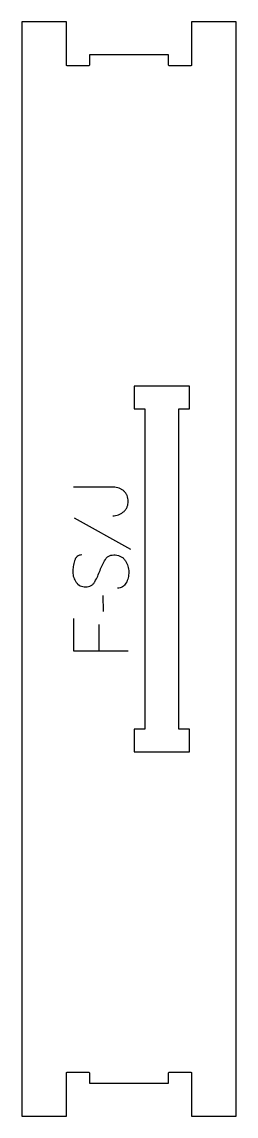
# Model space of a CAD drawing. Extents: x 0 to 118, y 0 to 600.
import ezdxf

# ---------------------------------------------------------------- set-up
doc = ezdxf.new("R2010")
doc.units = 0
for name, color, linetype in [('1_ANYTOOL_1MMDEEP_LABELS_S', 2, 'CONTINUOUS'), ('3_ANYTOOL_CUTTHROUGH_INSID', 4, 'CONTINUOUS'), ('4_ANYTOOL_CUTTHROUGH_OUTSI', 5, 'CONTINUOUS')]:
    doc.layers.add(name, color=color, linetype=linetype)

msp = doc.modelspace()

# ---------------------------------------------------------------- linework, layer by layer
at = {"layer": '1_ANYTOOL_1MMDEEP_LABELS_S'}
for p, q in [((28.771429, 327.778571), (59.542857, 310.592857)), ((44.414286, 285.221429), (44.5, 276.435714)), ((42.271429, 269.407143), (42.271429, 254.921429))]:
    msp.add_line(p, q, dxfattribs=at)
for points in [[(49.814286, 328.85, 0.042103), (51.414718, 328.985006, 0.047252), (52.964286, 329.401786, 0.047186), (54.418709, 330.107014, 0.040905), (55.728571, 331.057143, 0.051999), (56.836259, 332.228238, 0.059275), (57.657143, 333.6125, 0.058727), (58.148182, 335.202521, 0.045585), (58.3, 336.864286, 0.043776), (58.160953, 338.449417, 0.056372), (57.710714, 339.971429, 0.056967), (56.961154, 341.298812, 0.051325), (55.942857, 342.435714, 0.045772), (54.711958, 343.364349, 0.04947), (53.328571, 344.042857, 0.049135), (51.789522, 344.450536, 0.04021), (50.2, 344.578571), (28.3, 344.578571)], [(32.885714, 307.464286, 0.071867), (31.549108, 307.271172, 0.100684), (30.367857, 306.644643, 0.047558), (29.891407, 306.170089, 0.038563), (29.502679, 305.620089, 0.037928), (29.15521, 304.922901, 0.026634), (28.9, 304.185714, 0.028461), (28.214017, 301.162381, 0.041577), (27.957143, 298.078571, 0.036938), (28.068283, 296.576212, 0.041531), (28.4125, 295.110714, 0.041583), (28.989708, 293.733337, 0.038125), (29.778571, 292.464286, 0.057611), (30.770476, 291.394133, 0.065808), (31.991071, 290.6, 0.06469), (33.450626, 290.122504, 0.046778), (34.985714, 289.978571, 0.052235), (36.535557, 290.140927, 0.075448), (37.985714, 290.685714, 0.076671), (39.158767, 291.601806, 0.061023), (40.042857, 292.807143, 0.021951), (41.570203, 295.835997, 0.018213), (42.85, 298.978571, -0.02405), (44.155462, 302.080056, -0.02981), (45.785714, 305.021429, -0.068439), (46.751645, 306.16273, -0.079282), (48.003571, 306.971429, -0.076308), (49.582253, 307.396428, -0.047772), (51.228571, 307.421429, -0.046243), (52.909531, 307.128194, -0.06359), (54.480357, 306.478571, -0.064671), (55.764546, 305.505748, -0.057073), (56.778571, 304.25, -0.067522), (58.141482, 301.281692, -0.070793), (58.642857, 298.057143, -0.064027), (58.280342, 294.918128, -0.070447), (57.1, 291.992857, -0.054374), (56.250367, 290.83444, -0.074742), (55.139286, 289.935714, -0.075199), (53.832907, 289.412707, -0.057737), (52.428571, 289.25)]]:
    msp.add_lwpolyline(points, format="xyb", dxfattribs=at)
msp.add_lwpolyline([(28.3, 272.578571), (28.3, 254.921429), (58.3, 254.921429)], dxfattribs=at)
at = {"layer": '3_ANYTOOL_CUTTHROUGH_INSID'}
msp.add_lwpolyline([(86, 387.5), (92, 387.5), (92, 400), (61.5, 400), (61.5, 387.5), (67.5, 387.5), (67.5, 212), (61.5, 212), (61.5, 199.5), (92, 199.5), (92, 212), (86, 212)], close=True, dxfattribs=at)
at = {"layer": '4_ANYTOOL_CUTTHROUGH_OUTSI'}
msp.add_lwpolyline([(80.5, 581.5), (37, 581.5), (37, 575.75, -0.414214), (36.75, 575.5), (24.75, 575.5, -0.414214), (24.5, 575.75), (24.5, 599.5), (0, 599.5), (0, 0), (24.5, 0), (24.5, 23.75, -0.414214), (24.75, 24), (36.75, 24, -0.414214), (37, 23.75), (37, 18), (80.5, 18), (80.5, 23.75, -0.414214), (80.75, 24), (92.75, 24, -0.414214), (93, 23.75), (93, 0), (117.5, 0), (117.5, 599.5), (93, 599.5), (93, 575.75, -0.414214), (92.75, 575.5), (80.75, 575.5, -0.414214), (80.5, 575.75)], format="xyb", close=True, dxfattribs=at)

doc.saveas('drawing.dxf')
